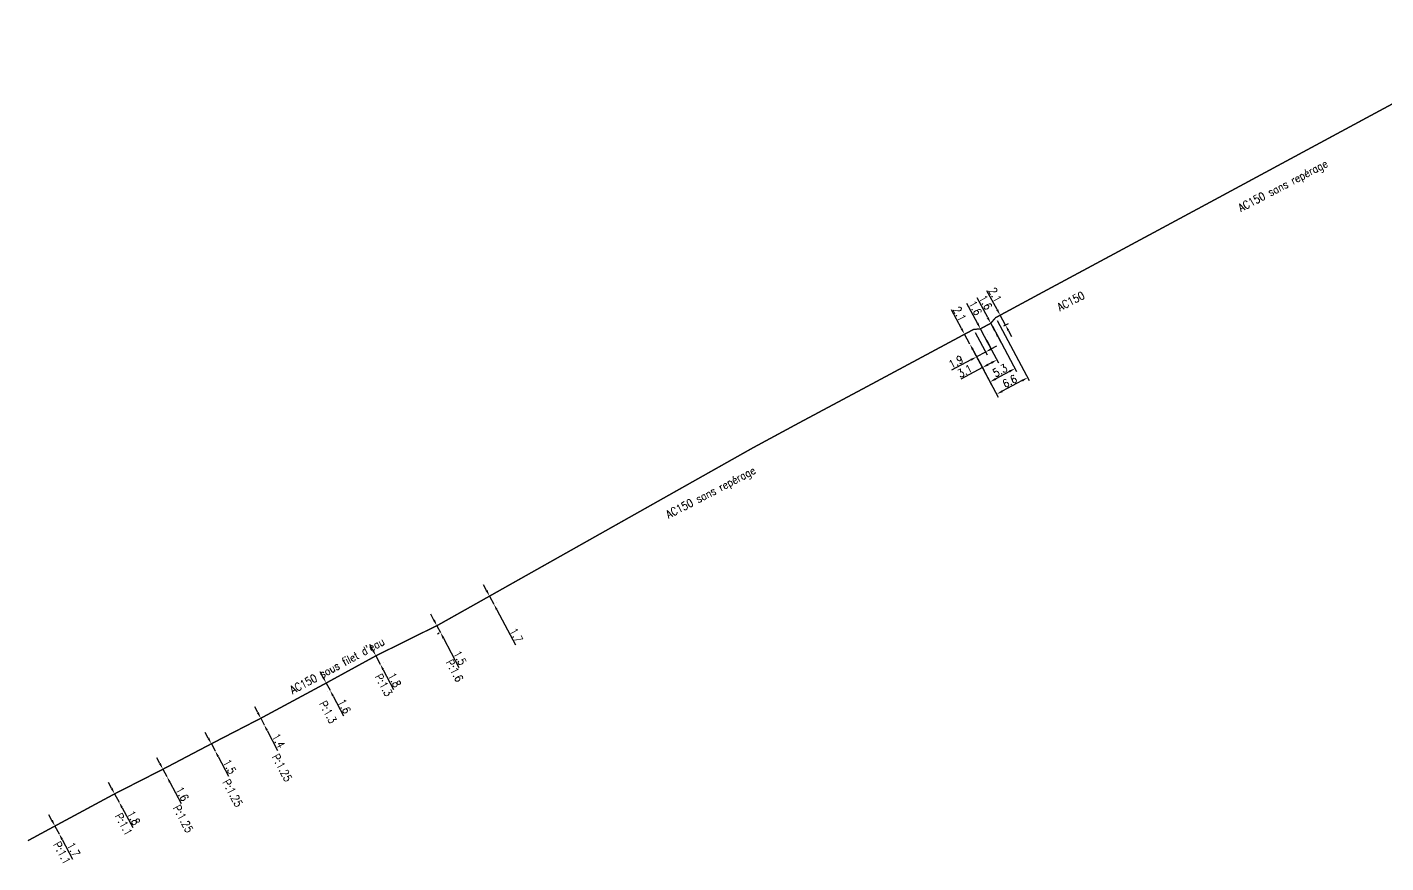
# Model space of a CAD drawing. Header units: millimetres. Extents: x 151000 to 152000, y 126996 to 128009.
# Drawn here: x 150999.9 to 151254.5, y 127309.5 to 127466.1 of the extents above; entities that cross this region are included whole.
import ezdxf
from ezdxf.enums import TextEntityAlignment as Align

# ---------------------------------------------------------------- set-up
doc = ezdxf.new("R2010")
doc.units = ezdxf.units.MM
doc.header["$PDMODE"] = 34
doc.layers.get('Defpoints').update_dxf_attribs({"linetype": 'CONTINUOUS'})
doc.layers.add('G_120', color=4, linetype='CONTINUOUS')
doc.styles.get("Standard").update_dxf_attribs({"font": 'romans.shx', "width": 0.85})
doc.linetypes.add('G_typB_AP', pattern='A,5,-0.3,["o",Standard,S=1.5,R=0,X=0,Y=-0.5],-1.65', length=6.95)
doc.dimstyles.get("Standard").update_dxf_attribs({"dimtxt": 1.5, "dimasz": 1.2, "dimexe": 0.625, "dimexo": 0.625, "dimgap": 0.25, "dimtad": 1, "dimdec": 1, "dimzin": 0, "dimdsep": 46, "dimtxsty": 'Standard', "dimcen": -0.5, "dimadec": 0, "dimazin": 0, "dimtfac": 1, "dimtdec": 1, "dimtmove": 0, "dimatfit": 3, "dimfxl": 1, "dimtolj": 1, "dimtzin": 0, "dimarcsym": 0})

# ---------------------------------------------------------------- blocks, each defined once
blk = doc.blocks.new('*D150')
at = {"layer": 'Defpoints', "color": 0, "linetype": 'Continuous'}
for p in [(151177.23, 127409.48), (151176.55, 127406.73), (151177.82, 127404.35)]:
    blk.add_point(p, dxfattribs=at)
at = {"layer": 'G_120', "color": 0, "linetype": 'Continuous', "lineweight": -2}
for p, q in [((151177.53, 127408.93), (151179.79, 127404.7)), ((151176.84, 127406.18), (151178.11, 127403.8)), ((151179.49, 127405.25), (151177.82, 127404.35)), ((151180.55, 127405.82), (151181.61, 127406.38)), ((151176.76, 127403.79), (151173.12, 127401.84))]:
    blk.add_line(p, q, dxfattribs=at)
at = {"layer": 'G_120', "color": 0, "linetype": 'Continuous'}
for points in [[(151180.46, 127405.99), (151180.65, 127405.64), (151179.49, 127405.25)], [(151176.67, 127403.96), (151176.85, 127403.61), (151177.82, 127404.35)]]:
    blk.add_solid(points, dxfattribs=at)
at = {"layer": 'G_120', "color": 0, "linetype": 'Continuous', "insert": (151173.94, 127403.41), "char_height": 1.5, "attachment_point": 5, "rotation": 28.1539}
blk.add_mtext('\\A1;1.9', dxfattribs=at)
blk = doc.blocks.new('*D151')
at = {"layer": 'Defpoints', "color": 0, "linetype": 'Continuous'}
for p in [(151178.53, 127409.6), (151176.55, 127406.73), (151178.9, 127402.33)]:
    blk.add_point(p, dxfattribs=at)
at = {"layer": 'G_120', "color": 0, "linetype": 'Continuous', "lineweight": -2}
for p, q in [((151178.82, 127409.05), (151181.93, 127403.24)), ((151176.84, 127406.18), (151179.2, 127401.78)), ((151178.9, 127402.33), (151174.84, 127400.15)), ((151180.58, 127403.22), (151179.96, 127402.89))]:
    blk.add_line(p, q, dxfattribs=at)
at = {"layer": 'G_120', "color": 0, "linetype": 'Continuous'}
for points in [[(151179.87, 127403.07), (151180.06, 127402.72), (151178.9, 127402.33)], [(151180.48, 127403.4), (151180.67, 127403.05), (151181.64, 127403.79)]]:
    blk.add_solid(points, dxfattribs=at)
at = {"layer": 'G_120', "color": 0, "linetype": 'Continuous', "insert": (151175.6, 127401.7), "char_height": 1.5, "attachment_point": 5, "rotation": 28.1539}
blk.add_mtext('\\A1;3.1', dxfattribs=at)
blk = doc.blocks.new('*D152')
at = {"layer": 'Defpoints', "color": 0, "linetype": 'Continuous'}
for p in [(151180.46, 127410.64), (151176.55, 127406.73), (151180.33, 127399.65)]:
    blk.add_point(p, dxfattribs=at)
at = {"layer": 'G_120', "color": 0, "linetype": 'Continuous', "lineweight": -2}
for p, q in [((151180.76, 127410.09), (151185.3, 127401.6)), ((151176.84, 127406.18), (151180.63, 127399.1)), ((151183.95, 127401.59), (151181.39, 127400.22))]:
    blk.add_line(p, q, dxfattribs=at)
at = {"layer": 'G_120', "color": 0, "linetype": 'Continuous'}
for points in [[(151183.85, 127401.77), (151184.04, 127401.41), (151185.01, 127402.16)], [(151181.3, 127400.4), (151181.49, 127400.04), (151180.33, 127399.65)]]:
    blk.add_solid(points, dxfattribs=at)
at = {"layer": 'G_120', "color": 0, "linetype": 'Continuous', "insert": (151182.2, 127401.79), "char_height": 1.5, "attachment_point": 5, "rotation": 28.1539}
blk.add_mtext('\\A1;5.3', dxfattribs=at)
blk = doc.blocks.new('*D153')
at = {"layer": 'Defpoints', "color": 0, "linetype": 'Continuous'}
for p in [(151181.37, 127411.69), (151176.55, 127406.73), (151181.57, 127397.34)]:
    blk.add_point(p, dxfattribs=at)
at = {"layer": 'G_120', "color": 0, "linetype": 'Continuous', "lineweight": -2}
for p, q in [((151181.67, 127411.14), (151187.68, 127399.9)), ((151176.84, 127406.18), (151181.87, 127396.78)), ((151186.33, 127399.88), (151182.63, 127397.9))]:
    blk.add_line(p, q, dxfattribs=at)
at = {"layer": 'G_120', "color": 0, "linetype": 'Continuous'}
for points in [[(151186.24, 127400.06), (151186.43, 127399.7), (151187.39, 127400.45)], [(151182.54, 127398.08), (151182.73, 127397.73), (151181.57, 127397.34)]]:
    blk.add_solid(points, dxfattribs=at)
at = {"layer": 'G_120', "color": 0, "linetype": 'Continuous', "insert": (151184.01, 127399.77), "char_height": 1.5, "attachment_point": 5, "rotation": 28.1539}
blk.add_mtext('\\A1;6.6', dxfattribs=at)
blk = doc.blocks.new('*D154')
at = {"layer": 'Defpoints', "color": 0, "linetype": 'Continuous'}
for p in [(151175.55, 127408.58), (151176.55, 127406.73), (151176.55, 127406.73)]:
    blk.add_point(p, dxfattribs=at)
at = {"layer": 'G_120', "color": 0, "linetype": 'Continuous', "lineweight": -2}
for p, q in [((151174.98, 127409.64), (151173.09, 127413.16)), ((151176.55, 127406.73), (151175.55, 127408.58)), ((151177.12, 127405.67), (151177.68, 127404.62))]:
    blk.add_line(p, q, dxfattribs=at)
at = {"layer": 'G_120', "color": 0, "linetype": 'Continuous'}
for points in [[(151175.16, 127409.73), (151174.81, 127409.54), (151175.55, 127408.58)], [(151177.29, 127405.77), (151176.94, 127405.58), (151176.55, 127406.73)]]:
    blk.add_solid(points, dxfattribs=at)
at = {"layer": 'G_120', "color": 0, "linetype": 'Continuous', "insert": (151174.63, 127412.4), "char_height": 1.5, "attachment_point": 5, "rotation": 298.268}
blk.add_mtext('\\A1;2.1', dxfattribs=at)
blk = doc.blocks.new('*D155')
at = {"layer": 'Defpoints', "color": 0, "linetype": 'Continuous'}
for p in [(151178.53, 127409.6), (151179.28, 127408.19), (151179.28, 127408.19)]:
    blk.add_point(p, dxfattribs=at)
at = {"layer": 'G_120', "color": 0, "linetype": 'Continuous', "lineweight": -2}
for p, q in [((151177.96, 127410.66), (151175.98, 127414.35)), ((151179.08, 127409.9), (151179.08, 127409.9)), ((151179.28, 127408.19), (151178.53, 127409.6)), ((151179.83, 127408.49), (151179.83, 127408.49)), ((151179.85, 127407.13), (151180.41, 127406.08))]:
    blk.add_line(p, q, dxfattribs=at)
at = {"layer": 'G_120', "color": 0, "linetype": 'Continuous'}
for points in [[(151178.14, 127410.75), (151177.78, 127410.57), (151178.53, 127409.6)], [(151180.02, 127407.23), (151179.67, 127407.04), (151179.28, 127408.19)]]:
    blk.add_solid(points, dxfattribs=at)
at = {"layer": 'G_120', "color": 0, "linetype": 'Continuous', "insert": (151177.57, 127413.51), "char_height": 1.5, "attachment_point": 5, "rotation": 298.1539}
blk.add_mtext('\\A1;1.6', dxfattribs=at)
blk = doc.blocks.new('*D156')
at = {"layer": 'Defpoints', "color": 0, "linetype": 'Continuous'}
for p in [(151180.46, 127410.64), (151181.22, 127409.23), (151181.22, 127409.23)]:
    blk.add_point(p, dxfattribs=at)
at = {"layer": 'G_120', "color": 0, "linetype": 'Continuous', "lineweight": -2}
for p, q in [((151179.9, 127411.7), (151177.92, 127415.39)), ((151181.22, 127409.23), (151180.46, 127410.64)), ((151181.02, 127410.94), (151181.02, 127410.94)), ((151181.77, 127409.52), (151181.77, 127409.52)), ((151181.79, 127408.17), (151182.35, 127407.11))]:
    blk.add_line(p, q, dxfattribs=at)
at = {"layer": 'G_120', "color": 0, "linetype": 'Continuous'}
for points in [[(151180.07, 127411.79), (151179.72, 127411.6), (151180.46, 127410.64)], [(151181.96, 127408.27), (151181.61, 127408.08), (151181.22, 127409.23)]]:
    blk.add_solid(points, dxfattribs=at)
at = {"layer": 'G_120', "color": 0, "linetype": 'Continuous', "insert": (151179.51, 127414.55), "char_height": 1.5, "attachment_point": 5, "rotation": 298.1539}
blk.add_mtext('\\A1;1.6', dxfattribs=at)
blk = doc.blocks.new('*D203')
at = {"layer": 'Defpoints', "color": 0, "linetype": 'Continuous'}
for p in [(151005.08, 127316.39), (151005.86, 127314.94), (151005.86, 127314.94)]:
    blk.add_point(p, dxfattribs=at)
at = {"layer": 'G_120', "color": 0, "linetype": 'Continuous', "lineweight": -2}
for p, q in [((151004.51, 127317.45), (151003.94, 127318.51)), ((151005.08, 127316.39), (151005.86, 127314.94)), ((151006.42, 127313.88), (151008.4, 127310.19))]:
    blk.add_line(p, q, dxfattribs=at)
at = {"layer": 'G_120', "color": 0, "linetype": 'Continuous'}
for points in [[(151004.69, 127317.55), (151004.33, 127317.36), (151005.08, 127316.39)], [(151006.6, 127313.98), (151006.25, 127313.79), (151005.86, 127314.94)]]:
    blk.add_solid(points, dxfattribs=at)
at = {"layer": 'G_120', "color": 0, "linetype": 'Continuous', "insert": (151008.58, 127311.98), "char_height": 1.5, "attachment_point": 5, "rotation": 298.196}
blk.add_mtext('\\A1;1.7', dxfattribs=at)
blk = doc.blocks.new('*D204')
at = {"layer": 'Defpoints', "color": 0, "linetype": 'Continuous'}
for p in [(151016.26, 127322.42), (151017.09, 127320.88), (151017.09, 127320.88)]:
    blk.add_point(p, dxfattribs=at)
at = {"layer": 'G_120', "color": 0, "linetype": 'Continuous', "lineweight": -2}
for p, q in [((151015.69, 127323.48), (151015.12, 127324.53)), ((151016.26, 127322.42), (151017.09, 127320.88)), ((151017.66, 127319.82), (151019.65, 127316.13))]:
    blk.add_line(p, q, dxfattribs=at)
at = {"layer": 'G_120', "color": 0, "linetype": 'Continuous'}
for points in [[(151015.87, 127323.57), (151015.52, 127323.38), (151016.26, 127322.42)], [(151017.84, 127319.92), (151017.48, 127319.73), (151017.09, 127320.88)]]:
    blk.add_solid(points, dxfattribs=at)
at = {"layer": 'G_120', "color": 0, "linetype": 'Continuous', "insert": (151019.82, 127317.93), "char_height": 1.5, "attachment_point": 5, "rotation": 298.3149}
blk.add_mtext('\\A1;1.8', dxfattribs=at)
blk = doc.blocks.new('*D205')
at = {"layer": 'Defpoints', "color": 0, "linetype": 'Continuous'}
for p in [(151025.32, 127327.04), (151026.05, 127325.67), (151026.05, 127325.67)]:
    blk.add_point(p, dxfattribs=at)
at = {"layer": 'G_120', "color": 0, "linetype": 'Continuous', "lineweight": -2}
for p, q in [((151024.76, 127328.1), (151024.19, 127329.16)), ((151024.77, 127326.75), (151024.77, 127326.75)), ((151025.32, 127327.04), (151026.05, 127325.67)), ((151025.5, 127325.38), (151025.5, 127325.38)), ((151026.61, 127324.61), (151028.74, 127320.63))]:
    blk.add_line(p, q, dxfattribs=at)
at = {"layer": 'G_120', "color": 0, "linetype": 'Continuous'}
for points in [[(151024.93, 127328.2), (151024.58, 127328.01), (151025.32, 127327.04)], [(151026.79, 127324.71), (151026.44, 127324.52), (151026.05, 127325.67)]]:
    blk.add_solid(points, dxfattribs=at)
at = {"layer": 'G_120', "color": 0, "linetype": 'Continuous', "insert": (151028.92, 127322.42), "char_height": 1.5, "attachment_point": 5, "rotation": 298.0219}
blk.add_mtext('\\A1;1.6', dxfattribs=at)
blk = doc.blocks.new('*D206')
at = {"layer": 'Defpoints', "color": 0, "linetype": 'Continuous'}
for p in [(151034.39, 127331.81), (151035.09, 127330.49), (151035.09, 127330.49)]:
    blk.add_point(p, dxfattribs=at)
at = {"layer": 'G_120', "color": 0, "linetype": 'Continuous', "lineweight": -2}
for p, q in [((151033.82, 127332.87), (151033.26, 127333.93)), ((151034.39, 127331.81), (151035.09, 127330.49)), ((151035.66, 127329.43), (151037.63, 127325.73))]:
    blk.add_line(p, q, dxfattribs=at)
at = {"layer": 'G_120', "color": 0, "linetype": 'Continuous'}
for points in [[(151034, 127332.97), (151033.64, 127332.78), (151034.39, 127331.81)], [(151035.83, 127329.52), (151035.48, 127329.34), (151035.09, 127330.49)]]:
    blk.add_solid(points, dxfattribs=at)
at = {"layer": 'G_120', "color": 0, "linetype": 'Continuous', "insert": (151037.81, 127327.52), "char_height": 1.5, "attachment_point": 5, "rotation": 298.082}
blk.add_mtext('\\A1;1.5', dxfattribs=at)
blk = doc.blocks.new('*D207')
at = {"layer": 'Defpoints', "color": 0, "linetype": 'Continuous'}
for p in [(151043.65, 127336.59), (151044.28, 127335.39), (151044.28, 127335.39)]:
    blk.add_point(p, dxfattribs=at)
at = {"layer": 'G_120', "color": 0, "linetype": 'Continuous', "lineweight": -2}
for p, q in [((151043.1, 127337.66), (151042.55, 127338.72)), ((151043.65, 127336.59), (151044.28, 127335.39)), ((151044.83, 127334.33), (151046.79, 127330.56))]:
    blk.add_line(p, q, dxfattribs=at)
at = {"layer": 'G_120', "color": 0, "linetype": 'Continuous'}
for points in [[(151043.28, 127337.75), (151042.92, 127337.56), (151043.65, 127336.59)], [(151045.01, 127334.42), (151044.65, 127334.24), (151044.28, 127335.39)]]:
    blk.add_solid(points, dxfattribs=at)
at = {"layer": 'G_120', "color": 0, "linetype": 'Continuous', "insert": (151046.97, 127332.37), "char_height": 1.5, "attachment_point": 5, "rotation": 297.4904}
blk.add_mtext('\\A1;1.4', dxfattribs=at)
blk = doc.blocks.new('*D208')
at = {"layer": 'Defpoints', "color": 0, "linetype": 'Continuous'}
for p in [(151055.92, 127343.2), (151056.64, 127341.83), (151056.64, 127341.83)]:
    blk.add_point(p, dxfattribs=at)
at = {"layer": 'G_120', "color": 0, "linetype": 'Continuous', "lineweight": -2}
for p, q in [((151055.36, 127344.26), (151054.81, 127345.32)), ((151055.37, 127342.91), (151055.37, 127342.91)), ((151055.92, 127343.2), (151056.64, 127341.83)), ((151056.09, 127341.54), (151056.09, 127341.54)), ((151057.2, 127340.76), (151059.14, 127337.05))]:
    blk.add_line(p, q, dxfattribs=at)
at = {"layer": 'G_120', "color": 0, "linetype": 'Continuous'}
for points in [[(151055.54, 127344.35), (151055.19, 127344.17), (151055.92, 127343.2)], [(151057.37, 127340.86), (151057.02, 127340.67), (151056.64, 127341.83)]]:
    blk.add_solid(points, dxfattribs=at)
at = {"layer": 'G_120', "color": 0, "linetype": 'Continuous', "insert": (151059.33, 127338.84), "char_height": 1.5, "attachment_point": 5, "rotation": 297.6573}
blk.add_mtext('\\A1;1.6', dxfattribs=at)
blk = doc.blocks.new('*D209')
at = {"layer": 'Defpoints', "color": 0, "linetype": 'Continuous'}
for p in [(151065.23, 127348.3), (151066.04, 127346.75), (151066.04, 127346.75)]:
    blk.add_point(p, dxfattribs=at)
at = {"layer": 'G_120', "color": 0, "linetype": 'Continuous', "lineweight": -2}
for p, q in [((151064.68, 127349.36), (151064.12, 127350.43)), ((151065.79, 127348.59), (151065.79, 127348.59)), ((151065.23, 127348.3), (151066.04, 127346.75)), ((151066.6, 127347.04), (151066.6, 127347.04)), ((151066.6, 127345.69), (151068.54, 127341.97))]:
    blk.add_line(p, q, dxfattribs=at)
at = {"layer": 'G_120', "color": 0, "linetype": 'Continuous'}
for points in [[(151064.85, 127349.46), (151064.5, 127349.27), (151065.23, 127348.3)], [(151066.78, 127345.78), (151066.42, 127345.59), (151066.04, 127346.75)]]:
    blk.add_solid(points, dxfattribs=at)
at = {"layer": 'G_120', "color": 0, "linetype": 'Continuous', "insert": (151068.73, 127343.76), "char_height": 1.5, "attachment_point": 5, "rotation": 297.5969}
blk.add_mtext('\\A1;1.8', dxfattribs=at)
blk = doc.blocks.new('*D210')
at = {"layer": 'Defpoints', "color": 0, "linetype": 'Continuous'}
for p in [(151086.53, 127359.49), (151087.33, 127357.99), (151087.33, 127357.99)]:
    blk.add_point(p, dxfattribs=at)
at = {"layer": 'G_120', "color": 0, "linetype": 'Continuous', "lineweight": -2}
for p, q in [((151085.97, 127360.55), (151085.4, 127361.61)), ((151086.53, 127359.49), (151087.33, 127357.99)), ((151087.08, 127359.79), (151087.08, 127359.79)), ((151087.88, 127358.29), (151087.88, 127358.29)), ((151087.89, 127356.93), (151091.38, 127350.39))]:
    blk.add_line(p, q, dxfattribs=at)
at = {"layer": 'G_120', "color": 0, "linetype": 'Continuous'}
for points in [[(151086.14, 127360.65), (151085.79, 127360.46), (151086.53, 127359.49)], [(151088.07, 127357.03), (151087.72, 127356.84), (151087.33, 127357.99)]]:
    blk.add_solid(points, dxfattribs=at)
at = {"layer": 'G_120', "color": 0, "linetype": 'Continuous', "insert": (151091.56, 127352.17), "char_height": 1.5, "attachment_point": 5, "rotation": 298.0131}
blk.add_mtext('\\A1;1.7', dxfattribs=at)
blk = doc.blocks.new('*D212')
at = {"layer": 'Defpoints', "color": 0, "linetype": 'Continuous'}
for p in [(151076.96, 127354.11), (151077.34, 127352.67), (151077.64, 127352.83)]:
    blk.add_point(p, dxfattribs=at)
at = {"layer": 'G_120', "color": 0, "linetype": 'Continuous', "lineweight": -2}
for p, q in [((151076.1, 127355.01), (151075.54, 127356.08)), ((151076.41, 127353.82), (151076.11, 127353.66)), ((151076.66, 127353.95), (151077.34, 127352.67)), ((151077.09, 127352.54), (151076.78, 127352.38)), ((151077.89, 127351.61), (151080.78, 127346.13))]:
    blk.add_line(p, q, dxfattribs=at)
at = {"layer": 'G_120', "color": 0, "linetype": 'Continuous'}
for points in [[(151076.28, 127355.11), (151075.92, 127354.92), (151076.66, 127353.95)], [(151078.07, 127351.7), (151077.72, 127351.51), (151077.34, 127352.67)]]:
    blk.add_solid(points, dxfattribs=at)
at = {"layer": 'G_120', "color": 0, "linetype": 'Continuous', "insert": (151080.97, 127347.92), "char_height": 1.5, "attachment_point": 5, "rotation": 297.7723}
blk.add_mtext('\\A1;1.5', dxfattribs=at)
blk = doc.blocks.new('*D230')
at = {"layer": 'Defpoints', "color": 0, "linetype": 'Continuous'}
for p in [(151181.37, 127411.69), (151182.37, 127409.84), (151183.22, 127410.3)]:
    blk.add_point(p, dxfattribs=at)
at = {"layer": 'G_120', "color": 0, "linetype": 'Continuous', "lineweight": -2}
for p, q in [((151181.65, 127413.21), (151179.76, 127416.74)), ((151181.92, 127411.99), (151182.77, 127412.45)), ((151183.22, 127410.3), (151182.22, 127412.15)), ((151182.92, 127410.14), (151183.77, 127410.6)), ((151183.79, 127409.24), (151184.35, 127408.19))]:
    blk.add_line(p, q, dxfattribs=at)
at = {"layer": 'G_120', "color": 0, "linetype": 'Continuous'}
for points in [[(151181.83, 127413.3), (151181.48, 127413.11), (151182.22, 127412.15)], [(151183.96, 127409.34), (151183.61, 127409.15), (151183.22, 127410.3)]]:
    blk.add_solid(points, dxfattribs=at)
at = {"layer": 'G_120', "color": 0, "linetype": 'Continuous', "insert": (151181.3, 127415.97), "char_height": 1.5, "attachment_point": 5, "rotation": 298.268}
blk.add_mtext('\\A1;2.1', dxfattribs=at)

msp = doc.modelspace()

# ---------------------------------------------------------------- linework, layer by layer
at = {"layer": 'G_120', "linetype": 'G_typB_AP', "flags": 128}
msp.add_lwpolyline([(151000, 127313.64, 0.25, 0.25, 0), (151005.08, 127316.39, 0.25, 0.25, 0), (151016.26, 127322.42, 0.25, 0.25, 0), (151025.32, 127327.04, 0.25, 0.25, 0), (151034.39, 127331.81, 0.25, 0.25, 0), (151043.65, 127336.59, 0.25, 0.25, 0), (151055.92, 127343.2, 0.25, 0.25, 0), (151065.23, 127348.3, 0.25, 0.25, 0), (151076.96, 127354.11, 0.25, 0.25, 0), (151086.53, 127359.49, 0.25, 0.25, 0), (151135.85, 127387.27, 0.25, 0.25, 0), (151135.85, 127387.27, 0.25, 0.25, 0), (151135.85, 127387.27, 0.25, 0.25, 0), (151135.85, 127387.27, 0.25, 0.25, 0), (151144.62, 127392.01, 0.25, 0.25, 0), (151157.29, 127398.78, 0.25, 0.25, 0), (151175.55, 127408.58, 0.25, 0.25, 0), (151177.23, 127409.48, 0.25, 0.25, 0), (151178.53, 127409.6, 0.25, 0.25, 0), (151180.46, 127410.64, 0.25, 0.25, 0), (151181.37, 127411.69, 0.25, 0.25, 0), (151190.54, 127416.64, 0.25, 0.25, 0), (151204.77, 127424.29, 0.25, 0.25, 0), (151219.73, 127432.34, 0.25, 0.25, 0), (151237.13, 127441.73, 0.25, 0.25, 0), (151254.76, 127451.24, 0.25, 0.25, 0), (151270.8, 127459.8, 0.25, 0.25, 0), (151270.8, 127459.8, 0.25, 0.25, 0), (151280.49, 127466.02, 0, 0, 0)], format="xyseb", dxfattribs=at)

# ---------------------------------------------------------------- texts
at = {"layer": 'G_120', "linetype": 'Continuous', "width": 0.85}
for s, p in [('AC150 sans repérage', (151235.32, 127436.23)), ('AC150 ', (151195.86, 127414.99)), ('AC150 sans repérage', (151128.09, 127378.74))]:
    msp.add_text(s, height=1.5, rotation=27.5662, dxfattribs=at).set_placement(p, align=Align.MIDDLE)
at = {"layer": 'G_120', "linetype": 'Continuous', "char_height": 1.5, "attachment_point": 1}
for s, insert, rotation in [("\\A1;AC150 sous filet d'eau", (151048.92, 127342.41), 28.4051), ('\\A1;P:1.6', (151079.59, 127347.83), 298.3974), ('\\A1;P:1.3', (151066.29, 127345.14), 298.4096), ('\\A1;P:1.3', (151055.88, 127340.05), 298.0219), ('\\A1;P:1.25', (151047.01, 127330.1), 298.0219), ('\\A1;P:1.25', (151037.75, 127325.35), 298.0219), ('\\A1;P:1.1', (151017.59, 127319.02), 298.3149), ('\\A1;P:1.25', (151028.48, 127320.53), 298.0219), ('\\A1;P:1.1', (151006.04, 127313.67), 298.196)]:
    msp.add_mtext(s, dxfattribs=dict(at, insert=insert, rotation=rotation))

# ---------------------------------------------------------------- dimensions: what is measured, and where the dimension line sits
at = {"layer": 'G_120', "linetype": 'Continuous'}
for base, p1, p2, angle, picture, middle in [((151183.22, 127410.3), (151181.37, 127411.69), (151182.37, 127409.84), 118.268, '*D230', (151180.42, 127415.5)), ((151179.28, 127408.19), (151178.53, 127409.6), (151179.28, 127408.19), 118.1539, '*D155', (151176.69, 127413.04)), ((151181.22, 127409.23), (151180.46, 127410.64), (151181.22, 127409.23), 118.1539, '*D156', (151178.63, 127414.07)), ((151176.55, 127406.73), (151175.55, 127408.58), (151176.55, 127406.73), 118.268, '*D154', (151173.75, 127411.93)), ((151181.57, 127397.34), (151181.37, 127411.69), (151176.55, 127406.73), 28.1539, '*D153', (151184.48, 127398.89)), ((151180.33, 127399.65), (151180.46, 127410.64), (151176.55, 127406.73), 28.1539, '*D152', (151182.67, 127400.9)), ((151177.82, 127404.35), (151177.23, 127409.48), (151176.55, 127406.73), 28.1539, '*D150', (151174.41, 127402.53)), ((151178.9, 127402.33), (151178.53, 127409.6), (151176.55, 127406.73), 28.1539, '*D151', (151176.08, 127400.81)), ((151087.33, 127357.99), (151086.53, 127359.49), (151087.33, 127357.99), 118.0131, '*D210', (151090.68, 127351.71)), ((151077.3357, 127352.6697), (151076.9646, 127354.1131), (151077.6402, 127352.8301), 117.7723, '*D212', (151080.083, 127347.4529)), ((151066.04, 127346.75), (151065.23, 127348.3), (151066.04, 127346.75), 117.5969, '*D209', (151067.85, 127343.3)), ((151056.64, 127341.83), (151055.92, 127343.2), (151056.64, 127341.83), 117.6573, '*D208', (151058.45, 127338.38)), ((151044.28, 127335.39), (151043.65, 127336.59), (151044.28, 127335.39), 117.4904, '*D207', (151046.09, 127331.91)), ((151035.09, 127330.49), (151034.39, 127331.81), (151035.09, 127330.49), 118.082, '*D206', (151036.93, 127327.05)), ((151026.05, 127325.67), (151025.32, 127327.04), (151026.05, 127325.67), 118.0219, '*D205', (151028.03, 127321.95)), ((151017.091, 127320.8794), (151016.261, 127322.42), (151017.091, 127320.8794), 118.3149, '*D204', (151018.9383, 127317.4507)), ((151005.8573, 127314.9403), (151005.0777, 127316.3945), (151005.8573, 127314.9403), 118.196, '*D203', (151007.6975, 127311.5078))]:
    dim = msp.add_linear_dim(base=base, p1=p1, p2=p2, angle=angle, dimstyle='Standard', dxfattribs=at)
    dim.commit()
    dim.dimension.update_dxf_attribs({"geometry": picture, "text_midpoint": middle, "dimtype": 160})

doc.saveas('drawing.dxf')
